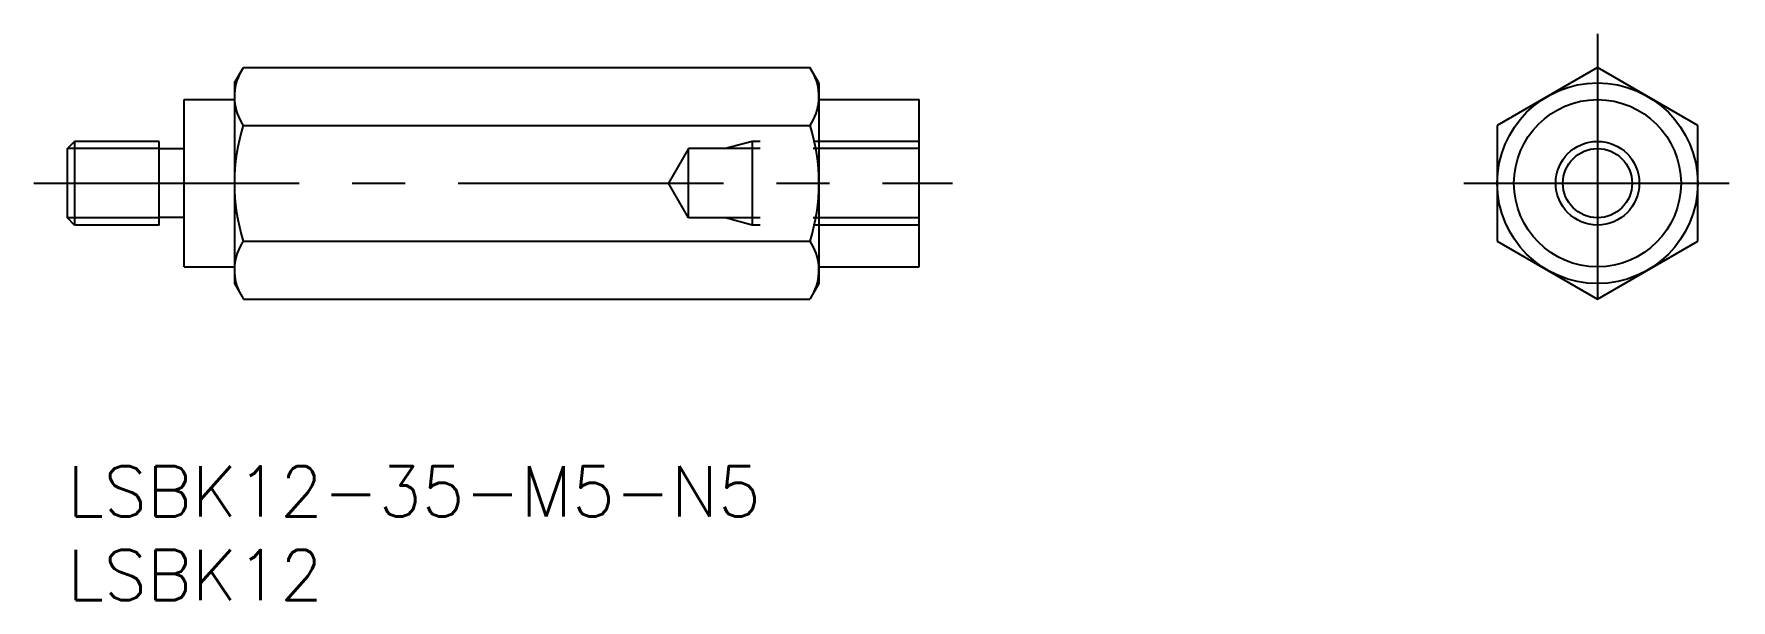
# Model space of a CAD drawing. Extents: x -2 to 100, y -8 to 26.
import ezdxf

# ---------------------------------------------------------------- set-up
doc = ezdxf.new("R2010")
doc.units = 0
doc.header["$LTSCALE"] = 0.5
doc.linetypes.add('CENTER', pattern=[50.8, 31.75, -6.35, 6.35, -6.35])
doc.linetypes.add('DASHED', pattern=[19.05, 12.7, -6.35])
for name, color, linetype in [('MSM_CENTER', 1, 'CENTER'), ('MSM_CONTINUOUS', 7, 'CONTINUOUS'), ('MSM_DASHED', 4, 'DASHED'), ('MSM_NARROW', 5, 'CONTINUOUS'), ('MSM_PART_NUMBER', 7, 'CONTINUOUS')]:
    doc.layers.add(name, color=color, linetype=linetype)
doc.styles.get("Standard").update_dxf_attribs({"font": 'txt.shx', "height": 3, "bigfont": 'bigfont.shx'})

# ---------------------------------------------------------------- blocks, each defined once
blk = doc.blocks.new('*U4')
at = {"layer": 'MSM_PART_NUMBER'}
blk.add_text('LSBK12-35-M5-N5', height=3, dxfattribs=at).set_placement((0, -3))
blk = doc.blocks.new('*U5')
at = {"layer": 'MSM_PART_NUMBER'}
blk.add_text('LSBK12', height=3, dxfattribs=at).set_placement((0, -8))

msp = doc.modelspace()

# ---------------------------------------------------------------- linework, layer by layer
at = {"layer": 'MSM_CENTER'}
for p, q in [((91.61, 25.86), (91.61, 8)), ((-2, 16.93), (53, 16.93)), ((83.61, 16.93), (99.61, 16.93))]:
    msp.add_line(p, q, dxfattribs=at)
at = {"layer": 'MSM_CONTINUOUS'}
for p, q in [((10, 22.93), (10.54, 23.86)), ((10.54, 23.86), (44.46, 23.86)), ((45, 22.93), (44.46, 23.86)), ((91.61, 23.86), (85.61, 20.39)), ((97.61, 20.39), (91.61, 23.86)), ((10, 22.93), (10, 10.93)), ((45, 22.93), (45, 10.93)), ((7, 11.93), (7, 21.93)), ((7, 21.93), (10, 21.93)), ((45, 21.93), (51, 21.93)), ((51, 11.93), (51, 21.93)), ((10.54, 20.39), (44.46, 20.39)), ((85.61, 20.39), (85.61, 13.46)), ((97.61, 13.46), (97.61, 20.39)), ((0, 19), (0.43, 19.43)), ((5.5, 19.43), (0.43, 19.43)), ((0.43, 19.43), (0.43, 14.43)), ((5.5, 14.43), (5.5, 19.43)), ((0, 14.86), (0, 19)), ((7, 18.98), (5.5, 18.98)), ((0.43, 14.43), (0, 14.86)), ((5.5, 14.43), (0.43, 14.43)), ((7, 14.88), (5.5, 14.88)), ((10.54, 13.46), (44.46, 13.46)), ((85.61, 13.46), (91.61, 10)), ((91.61, 10), (97.61, 13.46)), ((7, 11.93), (10, 11.93)), ((45, 11.93), (51, 11.93)), ((10, 10.93), (10.54, 10)), ((45, 10.93), (44.46, 10)), ((10.54, 10), (44.46, 10))]:
    msp.add_line(p, q, dxfattribs=at)
for radius in [6, 5, 2.07]:
    msp.add_circle((91.61, 16.93), radius, dxfattribs=at)
for centre, radius, start, end in [((13.07, 22.12), 3.07, 154.3842, 214.3842), ((41.93, 22.12), 3.07, 325.6158, 25.6158), ((21.46, 16.93), 11.46, 162.412, 197.588), ((33.54, 16.93), 11.46, 342.412, 17.588), ((13.07, 11.73), 3.07, 145.6158, 205.6158), ((41.93, 11.73), 3.07, 334.3842, 34.3842)]:
    msp.add_arc(centre, radius, start, end, dxfattribs=at)
at = {"layer": 'MSM_DASHED'}
for p, q in [((41, 19.43), (39.4, 19)), ((51, 19.43), (41, 19.43)), ((41, 19.43), (41, 14.43)), ((37.19, 19), (36, 16.93)), ((51, 19), (37.19, 19)), ((37.19, 14.86), (37.19, 19)), ((37.19, 14.86), (36, 16.93)), ((51, 14.86), (37.19, 14.86)), ((41, 14.43), (39.4, 14.86)), ((51, 14.43), (41, 14.43))]:
    msp.add_line(p, q, dxfattribs=at)
at = {"layer": 'MSM_NARROW'}
for p, q in [((5.5, 19), (0, 19)), ((5.5, 14.86), (0, 14.86))]:
    msp.add_line(p, q, dxfattribs=at)
msp.add_circle((91.61, 16.93), 2.5, dxfattribs=at)

# ---------------------------------------------------------------- block references
at = {"layer": 'MSM_CONTINUOUS'}
for name in ['*U4', '*U5']:
    msp.add_blockref(name, (0, 0), dxfattribs=at)

doc.saveas('drawing.dxf')
